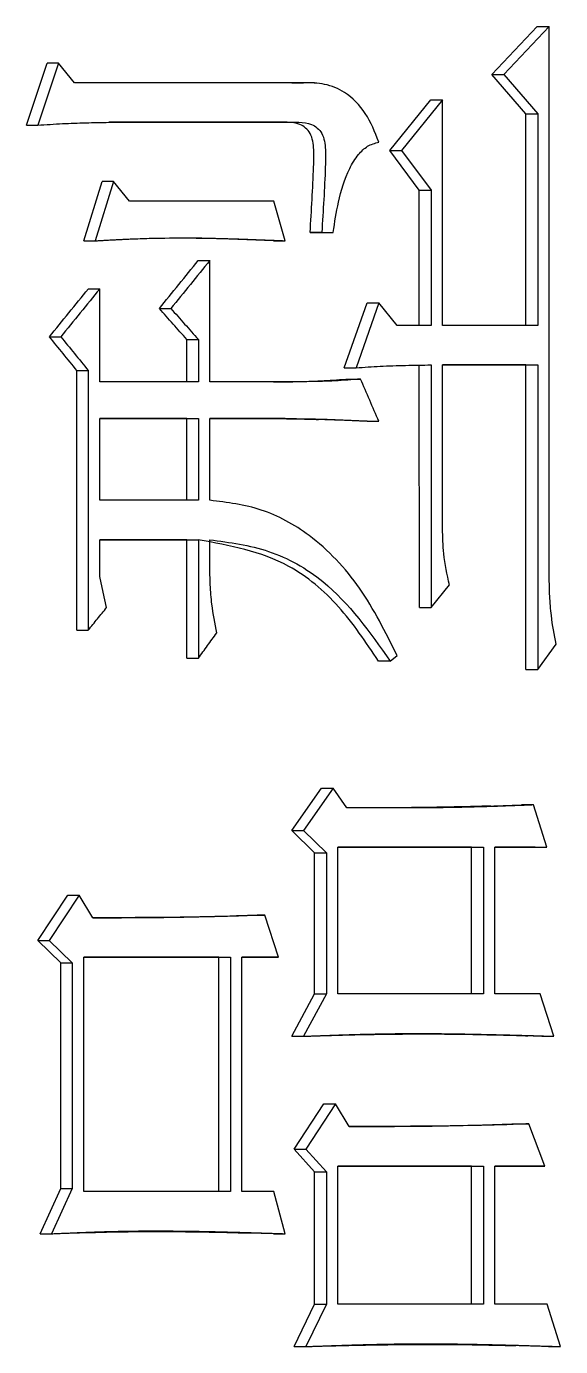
# Model space of a CAD drawing. Header units: millimetres. Extents: x 1953 to 4389, y 564 to 2287.
# Drawn here: x 2971.84 to 2973.89, y 824.11 to 829.17 of the extents above; entities that cross this region are included whole.
import ezdxf

# ---------------------------------------------------------------- set-up
doc = ezdxf.new("R2010")
doc.units = ezdxf.units.MM

msp = doc.modelspace()

# ---------------------------------------------------------------- linework, layer by layer
at = {"color": 7, "linetype": 'Continuous', "lineweight": 25}
for p, q in [((2973.6235, 828.9905), (2973.7972, 829.1744)), ((2973.8432, 829.1744), (2973.6692, 828.9905)), ((2973.7972, 829.1744), (2973.8432, 829.1744)), ((2973.8432, 827.065), (2973.8432, 829.1744)), ((2971.8382, 828.7958), (2971.9174, 829.0338)), ((2971.9609, 829.0338), (2971.8816, 828.7958)), ((2971.9609, 829.0338), (2971.9174, 829.0338)), ((2972.0226, 828.958), (2971.9609, 829.0338)), ((2973.6235, 828.9905), (2973.6692, 828.9905)), ((2973.7538, 828.8391), (2973.6235, 828.9905)), ((2973.6692, 828.9905), (2973.7997, 828.8391)), ((2972.9009, 828.9581), (2972.0226, 828.958)), ((2972.8562, 828.9581), (2972.9009, 828.9581)), ((2972.943, 828.9575), (2972.9085, 828.9575)), ((2973.2316, 828.6984), (2973.3885, 828.8932)), ((2973.434, 828.8932), (2973.2769, 828.6984)), ((2973.3885, 828.8932), (2973.434, 828.8932)), ((2973.434, 828.0278), (2973.434, 828.8932)), ((2973.7538, 828.8391), (2973.7997, 828.8391)), ((2973.7538, 828.0278), (2973.7538, 828.8391)), ((2973.7997, 828.8391), (2973.7997, 828.0278)), ((2971.8382, 828.7958), (2971.8816, 828.7958)), ((2972.8387, 828.8066), (2972.1546, 828.8066)), ((2972.1547, 828.8066), (2972.8834, 828.8066)), ((2972.8388, 828.8066), (2972.8835, 828.8066)), ((2973.2316, 828.6984), (2973.2769, 828.6984)), ((2973.3449, 828.547), (2973.2316, 828.6984)), ((2973.2769, 828.6984), (2973.3903, 828.547)), ((2972.0582, 828.3523), (2972.1285, 828.5794)), ((2972.1723, 828.5794), (2972.1019, 828.3523)), ((2972.1723, 828.5794), (2972.1285, 828.5794)), ((2972.2339, 828.5037), (2972.1723, 828.5794)), ((2973.3449, 828.547), (2973.3903, 828.547)), ((2973.3449, 828.0278), (2973.3449, 828.547)), ((2973.3903, 828.547), (2973.3903, 828.0278)), ((2972.8309, 828.3523), (2972.7871, 828.5037)), ((2972.971, 828.3847), (2972.9261, 828.3847)), ((2972.9698, 828.3847), (2973.0147, 828.3847)), ((2972.971, 828.3847), (2973.0147, 828.3847)), ((2972.0582, 828.3523), (2972.1019, 828.3523)), ((2972.7862, 828.3523), (2972.8309, 828.3523)), ((2972.4972, 828.2766), (2972.5415, 828.2766)), ((2972.5415, 827.8114), (2972.5415, 828.2766)), ((2972.0758, 828.1684), (2972.1195, 828.1684)), ((2972.1195, 827.8114), (2972.1195, 828.1684)), ((2972.3481, 828.0927), (2972.3922, 828.0927)), ((2973.0571, 827.8655), (2973.1444, 828.1143)), ((2973.1895, 828.1143), (2973.1022, 827.8655)), ((2973.1444, 828.1143), (2973.1895, 828.1143)), ((2973.2594, 828.0278), (2973.1895, 828.1143)), ((2973.3903, 828.0278), (2973.2594, 828.0278)), ((2973.7997, 828.0278), (2973.434, 828.0278)), ((2971.9262, 827.9845), (2971.9698, 827.9845)), ((2972.4534, 827.9737), (2972.4976, 827.9737)), ((2972.4534, 827.8114), (2972.4534, 827.9737)), ((2972.4976, 827.9737), (2972.4976, 827.8114)), ((2973.345, 826.946), (2973.3449, 827.8763)), ((2973.3903, 827.8763), (2973.3904, 826.946)), ((2973.434, 827.8763), (2973.7997, 827.8763)), ((2973.434, 827.2489), (2973.434, 827.8763)), ((2973.7538, 827.8763), (2973.434, 827.8763)), ((2973.7538, 827.8763), (2973.7997, 827.8763)), ((2973.7538, 826.7081), (2973.7538, 827.8763)), ((2973.7997, 827.8763), (2973.7998, 826.7081)), ((2972.0318, 827.8547), (2972.0755, 827.8547)), ((2972.0318, 826.8595), (2972.0318, 827.8547)), ((2972.0755, 827.8547), (2972.0755, 826.8595)), ((2973.0571, 827.8655), (2973.1022, 827.8655)), ((2973.0746, 827.8222), (2973.1196, 827.8222)), ((2972.4976, 827.8114), (2972.1195, 827.8114)), ((2972.8309, 827.8114), (2972.5415, 827.8114)), ((2972.7862, 827.8114), (2972.8309, 827.8114)), ((2972.1195, 827.3571), (2972.1195, 827.6708)), ((2972.1195, 827.6708), (2972.4976, 827.6708)), ((2972.4534, 827.6708), (2972.1195, 827.6708)), ((2972.4534, 827.6708), (2972.4976, 827.6708)), ((2972.4534, 827.3571), (2972.4534, 827.6708)), ((2972.4976, 827.6708), (2972.4976, 827.3571)), ((2972.5415, 827.6708), (2972.8309, 827.6708)), ((2972.5415, 827.3571), (2972.5415, 827.6708)), ((2972.7862, 827.6708), (2972.5415, 827.6708)), ((2972.8309, 827.6708), (2972.7862, 827.6708)), ((2972.8313, 827.6701), (2972.7862, 827.6708)), ((2973.1444, 827.66), (2973.1896, 827.66)), ((2972.4976, 827.3571), (2972.1195, 827.3571)), ((2972.1195, 827.2056), (2972.4976, 827.2056)), ((2972.1195, 827.065), (2972.1195, 827.2056)), ((2972.4534, 827.2056), (2972.1195, 827.2056)), ((2972.4534, 827.2056), (2972.4976, 827.2056)), ((2972.4534, 826.7513), (2972.4534, 827.2056)), ((2972.4976, 827.2056), (2972.4976, 826.7513)), ((2972.5415, 827.1083), (2972.5415, 827.2056)), ((2973.3904, 826.946), (2973.4601, 827.0326)), ((2973.345, 826.946), (2973.3904, 826.946)), ((2972.0318, 826.8595), (2972.0755, 826.8595)), ((2973.2332, 826.7405), (2973.2594, 826.7621)), ((2973.7998, 826.7081), (2973.8693, 826.8054)), ((2972.4534, 826.7513), (2972.4976, 826.7513)), ((2973.2332, 826.7405), (2973.188, 826.7405)), ((2973.7538, 826.7081), (2973.7998, 826.7081)), ((2972.8562, 826.0915), (2972.9698, 826.2537)), ((2973.0147, 826.2537), (2972.9009, 826.0915)), ((2972.9698, 826.2537), (2973.0147, 826.2537)), ((2973.0672, 826.178), (2973.0147, 826.2537)), ((2973.5945, 826.1837), (2973.7364, 826.1888)), ((2973.7824, 826.1888), (2973.7364, 826.1888)), ((2973.8345, 826.0266), (2973.7824, 826.1888)), ((2972.8562, 826.0915), (2972.9009, 826.0915)), ((2972.9436, 826.0049), (2972.8562, 826.0915)), ((2972.9009, 826.0915), (2972.9885, 826.0049)), ((2972.9436, 826.0049), (2972.9885, 826.0049)), ((2972.9436, 825.4641), (2972.9436, 826.0049)), ((2972.9885, 826.0049), (2972.9885, 825.4641)), ((2973.0322, 825.4641), (2973.0322, 826.0266)), ((2973.0322, 826.0266), (2973.5909, 826.0266)), ((2973.5452, 826.0266), (2973.0322, 826.0266)), ((2973.5452, 826.0266), (2973.5909, 826.0266)), ((2973.5452, 825.4641), (2973.5452, 826.0266)), ((2973.5909, 826.0266), (2973.5909, 825.4641)), ((2973.6344, 825.4641), (2973.6344, 826.0266)), ((2973.6344, 826.0266), (2973.8345, 826.0266)), ((2973.7886, 826.0266), (2973.6344, 826.0266)), ((2973.7886, 826.0266), (2973.8345, 826.0266)), ((2971.8822, 825.6696), (2971.9966, 825.8427)), ((2972.0403, 825.8427), (2971.9257, 825.6696)), ((2971.9966, 825.8427), (2972.0403, 825.8427)), ((2972.0931, 825.7561), (2972.0403, 825.8427)), ((2972.7075, 825.7669), (2972.752, 825.7669)), ((2972.8046, 825.6047), (2972.752, 825.7669)), ((2971.8822, 825.6696), (2971.9257, 825.6696)), ((2971.9702, 825.583), (2971.8822, 825.6696)), ((2971.9257, 825.6696), (2972.0138, 825.583)), ((2972.0579, 824.7068), (2972.0579, 825.6047)), ((2972.5761, 825.6047), (2972.6205, 825.6047)), ((2972.5761, 824.7068), (2972.5761, 825.6047)), ((2972.6205, 825.6047), (2972.6205, 824.7068)), ((2972.6643, 825.6047), (2972.8046, 825.6047)), ((2972.6644, 824.7068), (2972.6643, 825.6047)), ((2972.76, 825.6047), (2972.6643, 825.6047)), ((2972.8046, 825.6047), (2972.76, 825.6047)), ((2971.9702, 825.583), (2972.0138, 825.583)), ((2971.9702, 824.7177), (2971.9702, 825.583)), ((2972.0138, 825.583), (2972.0138, 824.7177)), ((2972.8562, 825.3018), (2972.9436, 825.4641)), ((2972.9885, 825.4641), (2972.9009, 825.3018)), ((2972.9436, 825.4641), (2972.9885, 825.4641)), ((2973.5909, 825.4641), (2973.0322, 825.4641)), ((2973.8085, 825.4641), (2973.6344, 825.4641)), ((2973.8606, 825.3018), (2973.8085, 825.4641)), ((2972.8562, 825.3018), (2972.9009, 825.3018)), ((2973.8146, 825.3018), (2973.8606, 825.3018)), ((2972.8649, 824.8691), (2972.9785, 825.0422)), ((2973.0235, 825.0422), (2972.9097, 824.8691)), ((2972.9785, 825.0422), (2973.0235, 825.0422)), ((2973.0759, 824.9556), (2973.0235, 825.0422)), ((2973.7191, 824.9665), (2973.765, 824.9665)), ((2973.8259, 824.8042), (2973.765, 824.9665)), ((2972.8649, 824.8691), (2972.9097, 824.8691)), ((2972.9436, 824.7826), (2972.8649, 824.8691)), ((2972.9097, 824.8691), (2972.9885, 824.7826)), ((2973.0322, 824.2742), (2973.0322, 824.8042)), ((2973.0322, 824.8042), (2973.5909, 824.8042)), ((2973.5452, 824.8042), (2973.0322, 824.8042)), ((2973.5452, 824.8042), (2973.5909, 824.8042)), ((2973.5452, 824.2742), (2973.5452, 824.8042)), ((2973.5909, 824.8042), (2973.5909, 824.2742)), ((2973.6344, 824.8042), (2973.8259, 824.8042)), ((2973.6344, 824.2742), (2973.6344, 824.8042)), ((2973.7799, 824.8042), (2973.6344, 824.8042)), ((2973.8259, 824.8042), (2973.7799, 824.8042)), ((2972.9436, 824.7826), (2972.9885, 824.7826)), ((2972.9436, 824.2742), (2972.9436, 824.7826)), ((2972.9885, 824.7826), (2972.9885, 824.2742)), ((2971.891, 824.5446), (2971.9702, 824.7177)), ((2972.0138, 824.7177), (2971.9345, 824.5446)), ((2971.9702, 824.7177), (2972.0138, 824.7177)), ((2972.7871, 824.7068), (2972.6644, 824.7068)), ((2972.8309, 824.5446), (2972.7871, 824.7068)), ((2971.891, 824.5446), (2971.9345, 824.5446)), ((2972.7862, 824.5446), (2972.6905, 824.5474)), ((2972.7862, 824.5446), (2972.8309, 824.5446)), ((2972.8649, 824.1119), (2972.9436, 824.2742)), ((2972.9885, 824.2742), (2972.9097, 824.1119)), ((2972.9436, 824.2742), (2972.9885, 824.2742)), ((2973.5909, 824.2742), (2973.0322, 824.2742)), ((2973.8346, 824.2742), (2973.6344, 824.2742)), ((2973.8867, 824.1119), (2973.8346, 824.2742)), ((2972.8649, 824.1119), (2972.9097, 824.1119)), ((2973.8407, 824.1119), (2973.7105, 824.1155)), ((2973.8407, 824.1119), (2973.8867, 824.1119))]:
    msp.add_line(p, q, dxfattribs=at)
at = {"color": 7, "linetype": 'Continuous', "lineweight": 25, "flags": 128}
msp.add_lwpolyline([(2972.1459, 826.946), (2972.1327, 827.0055), (2972.1195, 827.065)], dxfattribs=at)
at = {"color": 7, "linetype": 'Continuous', "lineweight": 25}
for points, knots in [([(2973.1895, 828.7309), (2973.1746, 828.7691), (2973.1451, 828.844), (2973.0688, 828.9219), (2972.9826, 828.9574), (2972.9281, 828.9578), (2972.9009, 828.9581)], [0, 0, 0, 0, 0.291536, 0.572529, 0.787239, 1, 1, 1, 1]), ([(2971.8816, 828.7958), (2971.9134, 828.7979), (2971.9748, 828.8019), (2972.0659, 828.8051), (2972.1251, 828.8061), (2972.1547, 828.8066)], [0, 0, 0, 0, 0.349386, 0.674644, 1, 1, 1, 1]), ([(2972.9261, 828.3847), (2972.9314, 828.4688), (2972.938, 828.5747), (2972.9417, 828.7006), (2972.9337, 828.7653), (2972.8883, 828.804), (2972.8551, 828.8058), (2972.8387, 828.8066)], [0, 0, 0, 0, 0.512318, 0.645335, 0.776202, 0.889398, 1, 1, 1, 1]), ([(2972.8834, 828.8066), (2972.8998, 828.8058), (2972.933, 828.8041), (2972.9785, 828.7654), (2972.9865, 828.7006), (2972.9829, 828.5747), (2972.9762, 828.4688), (2972.971, 828.3847)], [0, 0, 0, 0, 0.110716, 0.223974, 0.35482, 0.487804, 1, 1, 1, 1]), ([(2973.0147, 828.3847), (2973.0207, 828.4234), (2973.0336, 828.5071), (2973.0644, 828.6102), (2973.1069, 828.6804), (2973.1452, 828.7183), (2973.1747, 828.7267), (2973.1895, 828.7309)], [0, 0, 0, 0, 0.279047, 0.604417, 0.761098, 0.879545, 1, 1, 1, 1]), ([(2972.7871, 828.5037), (2972.7047, 828.5037), (2972.5206, 828.5037), (2972.336, 828.5037), (2972.2339, 828.5037)], [0, 0, 0, 0, 0.4472261, 1, 1, 1, 1]), ([(2972.9261, 828.3847), (2972.9343, 828.3847), (2972.9488, 828.3847), (2972.9634, 828.3847), (2972.9698, 828.3847)], [0, 0, 0, 0, 0.56, 1, 1, 1, 1]), ([(2972.1019, 828.3523), (2972.1077, 828.3526), (2972.1191, 828.3532), (2972.1364, 828.3542), (2972.1536, 828.3552), (2972.1709, 828.3561), (2972.1881, 828.357), (2972.2054, 828.3578), (2972.2197, 828.3585), (2972.2341, 828.3592), (2972.2485, 828.3598), (2972.2829, 828.3611), (2972.3577, 828.3633), (2972.4496, 828.3636), (2972.5299, 828.3624), (2972.5701, 828.3615), (2972.593, 828.361), (2972.616, 828.3604), (2972.6446, 828.3595), (2972.6733, 828.3585), (2972.6962, 828.3576), (2972.7134, 828.3569), (2972.7306, 828.3563), (2972.7449, 828.3557), (2972.7563, 828.3553), (2972.7649, 828.355), (2972.7735, 828.3547), (2972.7821, 828.3543), (2972.7907, 828.354), (2972.7993, 828.3536), (2972.8079, 828.3533), (2972.815, 828.353), (2972.8227, 828.3527), (2972.8275, 828.3524), (2972.8309, 828.3523)], [0, 0, 0, 0, 0.023618, 0.047236, 0.070855, 0.094473, 0.118091, 0.141709, 0.165327, 0.177136, 0.200755, 0.224373, 0.318848, 0.507812, 0.602286, 0.649522, 0.67314, 0.696758, 0.743995, 0.791231, 0.81485, 0.838468, 0.862086, 0.885704, 0.897513, 0.909322, 0.921131, 0.932941, 0.94475, 0.956559, 0.968368, 0.980177, 0.986081, 1, 1, 1, 1]), ([(2972.7862, 828.3523), (2972.7404, 828.3541), (2972.6488, 828.3578), (2972.5292, 828.3618), (2972.4555, 828.3626), (2972.4276, 828.3629)], [0, 0, 0, 0, 0.38362, 0.767243, 1, 1, 1, 1]), ([(2972.3481, 828.0927), (2972.3729, 828.1233), (2972.4227, 828.1846), (2972.4724, 828.2459), (2972.4972, 828.2766)], [0, 0, 0, 0, 0.499998, 1, 1, 1, 1]), ([(2972.5415, 828.2766), (2972.5166, 828.2459), (2972.4669, 828.1846), (2972.4171, 828.1233), (2972.3922, 828.0927)], [0, 0, 0, 0, 0.5, 1, 1, 1, 1]), ([(2971.9262, 827.9845), (2971.9511, 828.0151), (2972.001, 828.0764), (2972.0508, 828.1377), (2972.0758, 828.1684)], [0, 0, 0, 0, 0.499999, 1, 1, 1, 1]), ([(2972.1195, 828.1684), (2972.0946, 828.1377), (2972.0447, 828.0764), (2971.9947, 828.0151), (2971.9698, 827.9845)], [0, 0, 0, 0, 0.5, 1, 1, 1, 1]), ([(2972.4534, 827.9737), (2972.4358, 827.9935), (2972.4007, 828.0332), (2972.3656, 828.0728), (2972.3481, 828.0927)], [0, 0, 0, 0, 0.5, 1, 1, 1, 1]), ([(2972.3922, 828.0927), (2972.4098, 828.0728), (2972.4449, 828.0332), (2972.48, 827.9935), (2972.4976, 827.9737)], [0, 0, 0, 0, 0.499996, 1, 1, 1, 1]), ([(2972.0318, 827.8547), (2972.0142, 827.8763), (2971.979, 827.9196), (2971.9438, 827.9628), (2971.9262, 827.9845)], [0, 0, 0, 0, 0.5, 1, 1, 1, 1]), ([(2971.9698, 827.9845), (2971.9874, 827.9629), (2972.0226, 827.9196), (2972.0579, 827.8763), (2972.0755, 827.8547)], [0, 0, 0, 0, 0.499996, 1, 1, 1, 1]), ([(2973.1022, 827.8655), (2973.1329, 827.8675), (2973.1963, 827.8717), (2973.2924, 827.8749), (2973.3577, 827.8758), (2973.3903, 827.8763)], [0, 0, 0, 0, 0.3204463, 0.660167, 1, 1, 1, 1]), ([(2972.7862, 827.8114), (2972.8191, 827.8116), (2972.8838, 827.8118), (2972.9799, 827.816), (2973.043, 827.8201), (2973.0746, 827.8222)], [0, 0, 0, 0, 0.342239, 0.67104, 1, 1, 1, 1]), ([(2973.1196, 827.8222), (2973.0868, 827.8196), (2973.0224, 827.8144), (2972.9261, 827.8119), (2972.8626, 827.8116), (2972.8309, 827.8114)], [0, 0, 0, 0, 0.341779, 0.670798, 1, 1, 1, 1]), ([(2973.1896, 827.66), (2973.1779, 827.687), (2973.1546, 827.7411), (2973.1313, 827.7952), (2973.1196, 827.8222)], [0, 0, 0, 0, 0.4999993, 1, 1, 1, 1]), ([(2972.8296, 827.6703), (2972.8384, 827.6701), (2972.8578, 827.6698), (2972.903, 827.669), (2972.9347, 827.668), (2972.958, 827.6673)], [0, 0, 0, 0, 0.180074, 0.397437, 1, 1, 1, 1]), ([(2972.8309, 827.6708), (2972.8694, 827.6704), (2972.9485, 827.6695), (2973.068, 827.6649), (2973.149, 827.6616), (2973.1896, 827.66)], [0, 0, 0, 0, 0.321579, 0.660777, 1, 1, 1, 1]), ([(2973.1444, 827.66), (2973.106, 827.6616), (2973.0427, 827.6643), (2972.9793, 827.6664), (2972.9543, 827.6673)], [0, 0, 0, 0, 0.606289, 1, 1, 1, 1]), ([(2973.2594, 826.7621), (2973.2153, 826.8512), (2973.1282, 827.0269), (2972.9461, 827.2199), (2972.7429, 827.3323), (2972.6083, 827.3488), (2972.5415, 827.3571)], [0, 0, 0, 0, 0.289657, 0.571456, 0.787204, 1, 1, 1, 1]), ([(2973.4601, 827.0326), (2973.4515, 827.0723), (2973.4359, 827.1435), (2973.4346, 827.2166), (2973.434, 827.2489)], [0, 0, 0, 0, 0.558835, 1, 1, 1, 1]), ([(2973.188, 826.7405), (2973.14, 826.8129), (2973.0453, 826.9557), (2972.8165, 827.1479), (2972.6174, 827.1839), (2972.4972, 827.2056)], [0, 0, 0, 0, 0.28908, 0.570701, 1, 1, 1, 1]), ([(2972.5415, 827.2056), (2972.6177, 827.1956), (2972.7714, 827.1754), (2973.0277, 827.0317), (2973.1547, 826.8517), (2973.2332, 826.7405)], [0, 0, 0, 0, 0.273464, 0.551009, 1, 1, 1, 1]), ([(2972.5678, 826.8487), (2972.561, 826.8851), (2972.5496, 826.946), (2972.5426, 827.0331), (2972.5419, 827.0832), (2972.5415, 827.1083)], [0, 0, 0, 0, 0.426096, 0.71242, 1, 1, 1, 1]), ([(2973.8693, 826.8054), (2973.8625, 826.8418), (2973.8512, 826.9028), (2973.8443, 826.9898), (2973.8436, 827.0399), (2973.8432, 827.065)], [0, 0, 0, 0, 0.426056, 0.7124, 1, 1, 1, 1]), ([(2972.0755, 826.8595), (2972.0872, 826.8739), (2972.1107, 826.9028), (2972.1342, 826.9316), (2972.1459, 826.946)], [0, 0, 0, 0, 0.4999989, 1, 1, 1, 1]), ([(2972.4976, 826.7513), (2972.5093, 826.7675), (2972.5327, 826.8), (2972.5561, 826.8324), (2972.5678, 826.8487)], [0, 0, 0, 0, 0.499998, 1, 1, 1, 1]), ([(2973.7824, 826.1888), (2973.7784, 826.1887), (2973.7665, 826.1882), (2973.7506, 826.1876), (2973.7347, 826.1869), (2973.7188, 826.1863), (2973.699, 826.1856), (2973.6752, 826.1847), (2973.6513, 826.1838), (2973.6314, 826.1831), (2973.6036, 826.1822), (2973.5519, 826.1806), (2973.4962, 826.1794), (2973.4524, 826.1787), (2973.4325, 826.1784), (2973.4126, 826.1782), (2973.3887, 826.178), (2973.3648, 826.1778), (2973.3409, 826.1776), (2973.317, 826.1775), (2973.2931, 826.1775), (2973.2732, 826.1774), (2973.2532, 826.1774), (2973.2333, 826.1774), (2973.2134, 826.1775), (2973.1974, 826.1775), (2973.1854, 826.1775), (2973.1735, 826.1776), (2973.1615, 826.1776), (2973.1495, 826.1776), (2973.1376, 826.1777), (2973.1256, 826.1777), (2973.1136, 826.1778), (2973.1036, 826.1778), (2973.0957, 826.1779), (2973.0907, 826.1779), (2973.0857, 826.1779), (2973.0807, 826.1779), (2973.0742, 826.178), (2973.0697, 826.178), (2973.0672, 826.178)], [0, 0, 0, 0, 0.016701, 0.050103, 0.066804, 0.083505, 0.116907, 0.150309, 0.183711, 0.217114, 0.233815, 0.300619, 0.434229, 0.467631, 0.484332, 0.517734, 0.551136, 0.584538, 0.617941, 0.651343, 0.684745, 0.718147, 0.734848, 0.76825, 0.801652, 0.818353, 0.835054, 0.851755, 0.868456, 0.885157, 0.901858, 0.918559, 0.93526, 0.951962, 0.960312, 0.968663, 0.972838, 0.981188, 0.989539, 1, 1, 1, 1]), ([(2973.6192, 826.1846), (2973.6193, 826.1846), (2973.6194, 826.1847), (2973.6171, 826.1846), (2973.5479, 826.1828), (2973.4004, 826.179), (2973.2484, 826.1781), (2973.166, 826.178), (2973.1243, 826.1779), (2973.1089, 826.1779), (2973.0997, 826.1779), (2973.0976, 826.1779), (2973.0966, 826.1779)], [0, 0, 0, 0, 0.000675, 0.007002, 0.025332, 0.463155, 0.687527, 0.851445, 0.893875, 0.93051, 0.9646, 1, 1, 1, 1]), ([(2972.093, 825.7563), (2972.1296, 825.7564), (2972.1918, 825.7566), (2972.2602, 825.757), (2972.2953, 825.7573), (2972.3081, 825.7574), (2972.3209, 825.7575), (2972.3336, 825.7576), (2972.356, 825.7578), (2972.4229, 825.7587), (2972.5434, 825.7607), (2972.6509, 825.7648), (2972.7075, 825.7669)], [0, 0, 0, 0, 0.178238, 0.302779, 0.333914, 0.349482, 0.36505, 0.396185, 0.411753, 0.474024, 0.723108, 1, 1, 1, 1]), ([(2972.752, 825.7669), (2972.7266, 825.7658), (2972.6948, 825.7645), (2972.6566, 825.7631), (2972.6375, 825.7625), (2972.5993, 825.7614), (2972.5165, 825.7597), (2972.4272, 825.758), (2972.357, 825.7574), (2972.3347, 825.7573), (2972.3219, 825.7572), (2972.3123, 825.7571), (2972.3028, 825.757), (2972.2932, 825.757), (2972.2836, 825.7569), (2972.274, 825.7568), (2972.2645, 825.7568), (2972.2549, 825.7567), (2972.2453, 825.7567), (2972.2357, 825.7566), (2972.2229, 825.7566), (2972.2102, 825.7565), (2972.1974, 825.7565), (2972.1878, 825.7564), (2972.1798, 825.7564), (2972.1734, 825.7564), (2972.1686, 825.7564), (2972.1638, 825.7563), (2972.159, 825.7563), (2972.1527, 825.7563), (2972.1463, 825.7563), (2972.1399, 825.7563), (2972.1351, 825.7562), (2972.1303, 825.7562), (2972.1255, 825.7562), (2972.1207, 825.7562), (2972.1159, 825.7562), (2972.1111, 825.7562), (2972.1063, 825.7562), (2972.1003, 825.7561), (2972.0959, 825.7561), (2972.0931, 825.7561)], [0, 0, 0, 0, 0.1161503, 0.1451879, 0.1742255, 0.2032631, 0.3194139, 0.5517156, 0.6097907, 0.6388283, 0.653347, 0.6678658, 0.6823846, 0.6969034, 0.7114221, 0.7259409, 0.7404597, 0.7549785, 0.7694972, 0.784016, 0.7985348, 0.8275724, 0.8420911, 0.8566099, 0.8711287, 0.8783881, 0.8856475, 0.8929069, 0.9001662, 0.9074256, 0.9219444, 0.9292038, 0.9364632, 0.9437226, 0.950982, 0.9582413, 0.9655007, 0.9727601, 0.9800195, 0.9872789, 1, 1, 1, 1]), ([(2972.0579, 825.6047), (2972.1518, 825.6047), (2972.3396, 825.6047), (2972.5269, 825.6047), (2972.6205, 825.6047)], [0, 0, 0, 0, 0.4999959, 1, 1, 1, 1]), ([(2972.5761, 825.6047), (2972.4826, 825.6047), (2972.3101, 825.6047), (2972.1371, 825.6047), (2972.0579, 825.6047)], [0, 0, 0, 0, 0.542086, 1, 1, 1, 1]), ([(2972.9009, 825.3018), (2972.9056, 825.302), (2972.9127, 825.3023), (2972.9221, 825.3026), (2972.9291, 825.3029), (2972.9361, 825.3031), (2972.9432, 825.3034), (2972.9502, 825.3037), (2972.9573, 825.3039), (2972.9643, 825.3042), (2972.9713, 825.3045), (2972.9784, 825.3047), (2972.9854, 825.305), (2972.9924, 825.3052), (2972.9995, 825.3055), (2973.0065, 825.3057), (2973.0159, 825.3061), (2973.0253, 825.3064), (2973.0346, 825.3067), (2973.0417, 825.307), (2973.0487, 825.3072), (2973.0557, 825.3074), (2973.0628, 825.3077), (2973.0698, 825.3079), (2973.0768, 825.3081), (2973.0839, 825.3083), (2973.0909, 825.3085), (2973.0979, 825.3088), (2973.105, 825.309), (2973.1143, 825.3092), (2973.1237, 825.3095), (2973.1331, 825.3097), (2973.1471, 825.3101), (2973.1776, 825.3108), (2973.2151, 825.3115), (2973.2479, 825.3119), (2973.2643, 825.312), (2973.2736, 825.3121), (2973.2807, 825.3122), (2973.2877, 825.3122), (2973.2947, 825.3123), (2973.3017, 825.3123), (2973.3088, 825.3123), (2973.3158, 825.3123), (2973.3251, 825.3123), (2973.3345, 825.3124), (2973.3439, 825.3123), (2973.3509, 825.3123), (2973.3579, 825.3123), (2973.3649, 825.3123), (2973.3719, 825.3123), (2973.379, 825.3122), (2973.386, 825.3122), (2973.393, 825.3122), (2973.4, 825.3121), (2973.407, 825.3121), (2973.4141, 825.312), (2973.4211, 825.312), (2973.4281, 825.3119), (2973.4351, 825.3118), (2973.4445, 825.3117), (2973.4538, 825.3116), (2973.4632, 825.3115), (2973.4702, 825.3114), (2973.4772, 825.3113), (2973.4842, 825.3112), (2973.4912, 825.3111), (2973.5052, 825.3109), (2973.5356, 825.3104), (2973.573, 825.3096), (2973.6057, 825.3089), (2973.622, 825.3085), (2973.6314, 825.3083), (2973.6384, 825.3081), (2973.6454, 825.3079), (2973.6524, 825.3078), (2973.6594, 825.3076), (2973.6664, 825.3074), (2973.6757, 825.3072), (2973.6851, 825.3069), (2973.6944, 825.3067), (2973.7014, 825.3065), (2973.7084, 825.3063), (2973.7154, 825.3061), (2973.7224, 825.3059), (2973.7294, 825.3057), (2973.7364, 825.3055), (2973.7434, 825.3053), (2973.7504, 825.3051), (2973.7574, 825.3049), (2973.7644, 825.3047), (2973.7737, 825.3044), (2973.783, 825.3041), (2973.7924, 825.3039), (2973.7994, 825.3037), (2973.8064, 825.3034), (2973.8134, 825.3032), (2973.8204, 825.303), (2973.8273, 825.3028), (2973.8343, 825.3026), (2973.8413, 825.3024), (2973.8501, 825.3021), (2973.8565, 825.3019), (2973.8606, 825.3018)], [0, 0, 0, 0, 0.014624, 0.021936, 0.029248, 0.036561, 0.043873, 0.051185, 0.058497, 0.065809, 0.073121, 0.080433, 0.087745, 0.095057, 0.102369, 0.109682, 0.116994, 0.131618, 0.13893, 0.146242, 0.153554, 0.160866, 0.168178, 0.17549, 0.182803, 0.190115, 0.197427, 0.204739, 0.212051, 0.219363, 0.233987, 0.241299, 0.248611, 0.27786, 0.336357, 0.365605, 0.38023, 0.387542, 0.394854, 0.402166, 0.409478, 0.41679, 0.424102, 0.431414, 0.438727, 0.453351, 0.460663, 0.467975, 0.475287, 0.482599, 0.489911, 0.497223, 0.504535, 0.511848, 0.51916, 0.526472, 0.533784, 0.541096, 0.548408, 0.55572, 0.563032, 0.577656, 0.584969, 0.592281, 0.599593, 0.606905, 0.614217, 0.621529, 0.650778, 0.709274, 0.738523, 0.753147, 0.760459, 0.767771, 0.775083, 0.782395, 0.789708, 0.79702, 0.804332, 0.818956, 0.826268, 0.83358, 0.840892, 0.848204, 0.855516, 0.862829, 0.870141, 0.877453, 0.884765, 0.892077, 0.899389, 0.906701, 0.921325, 0.928638, 0.93595, 0.943262, 0.950574, 0.957886, 0.965198, 0.97251, 0.979822, 0.987134, 1, 1, 1, 1]), ([(2972.9546, 825.3038), (2972.9557, 825.3039), (2972.9575, 825.3039), (2973.0097, 825.3056), (2973.1581, 825.3094), (2973.3597, 825.3116), (2973.5409, 825.3095), (2973.6653, 825.3066), (2973.721, 825.3051), (2973.7476, 825.3043), (2973.756, 825.304), (2973.7589, 825.3039), (2973.7608, 825.3039)], [0, 0, 0, 0, 0.026122, 0.044146, 0.255979, 0.501618, 0.750557, 0.872355, 0.935088, 0.962148, 0.974945, 1, 1, 1, 1]), ([(2973.8146, 825.3018), (2973.8053, 825.3022), (2973.7913, 825.3027), (2973.7733, 825.3034), (2973.7646, 825.3037), (2973.7605, 825.3039)], [0, 0, 0, 0, 0.5171549, 0.7757323, 1, 1, 1, 1]), ([(2973.765, 824.9665), (2973.7328, 824.965), (2973.6845, 824.9628), (2973.6282, 824.9612), (2973.6, 824.9607), (2973.5718, 824.9601), (2973.4872, 824.9583), (2973.4025, 824.9572), (2973.3298, 824.9567), (2973.3177, 824.9566), (2973.3056, 824.9565), (2973.2935, 824.9565), (2973.2834, 824.9564), (2973.2733, 824.9563), (2973.2632, 824.9563), (2973.2511, 824.9562), (2973.239, 824.9562), (2973.2289, 824.9561), (2973.2188, 824.9561), (2973.2087, 824.956), (2973.1965, 824.956), (2973.1864, 824.956), (2973.1763, 824.9559), (2973.1662, 824.9559), (2973.1561, 824.9559), (2973.148, 824.9558), (2973.142, 824.9558), (2973.1359, 824.9558), (2973.1309, 824.9558), (2973.1258, 824.9558), (2973.1207, 824.9558), (2973.1147, 824.9557), (2973.1096, 824.9557), (2973.1046, 824.9557), (2973.0995, 824.9557), (2973.0935, 824.9557), (2973.0884, 824.9557), (2973.0826, 824.9557), (2973.0787, 824.9557), (2973.0759, 824.9556)], [0, 0, 0, 0, 0.1404896, 0.2107353, 0.2458577, 0.2634189, 0.3336637, 0.6146474, 0.6322086, 0.6497698, 0.667331, 0.6848922, 0.7024533, 0.7112339, 0.7287951, 0.7463563, 0.7639175, 0.7814787, 0.7902593, 0.8078205, 0.8253817, 0.8429429, 0.8517235, 0.8692847, 0.8868458, 0.8956264, 0.904407, 0.9131876, 0.9219682, 0.9263585, 0.9351391, 0.9439197, 0.9527003, 0.9570906, 0.9658712, 0.9746518, 0.9834324, 0.9878227, 1, 1, 1, 1]), ([(2973.0759, 824.9558), (2973.1256, 824.9559), (2973.2399, 824.9563), (2973.4545, 824.9576), (2973.619, 824.9631), (2973.7191, 824.9665)], [0, 0, 0, 0, 0.23129, 0.53224, 1, 1, 1, 1]), ([(2972.6205, 824.7068), (2972.5269, 824.7068), (2972.3396, 824.7068), (2972.1518, 824.7068), (2972.0579, 824.7068)], [0, 0, 0, 0, 0.4999959, 1, 1, 1, 1]), ([(2971.9345, 824.5446), (2971.9409, 824.5449), (2971.9536, 824.5454), (2971.9695, 824.5461), (2971.9853, 824.5468), (2971.998, 824.5473), (2972.0139, 824.548), (2972.0266, 824.5485), (2972.0425, 824.5492), (2972.0552, 824.5497), (2972.071, 824.5503), (2972.0837, 824.5507), (2972.0996, 824.5513), (2972.1123, 824.5517), (2972.1282, 824.5523), (2972.1409, 824.5527), (2972.1567, 824.5531), (2972.1694, 824.5534), (2972.1853, 824.5538), (2972.198, 824.5541), (2972.2107, 824.5544), (2972.2233, 824.5546), (2972.236, 824.5548), (2972.2519, 824.555), (2972.2646, 824.5552), (2972.2804, 824.5553), (2972.2931, 824.5554), (2972.309, 824.5555), (2972.3216, 824.5555), (2972.3375, 824.5555), (2972.3502, 824.5555), (2972.366, 824.5555), (2972.4009, 824.5553), (2972.4452, 824.5548), (2972.4895, 824.5541), (2972.5149, 824.5537), (2972.5307, 824.5533), (2972.5465, 824.553), (2972.5592, 824.5527), (2972.575, 824.5523), (2972.5876, 824.552), (2972.6035, 824.5516), (2972.6161, 824.5513), (2972.6319, 824.5508), (2972.6446, 824.5505), (2972.6604, 824.55), (2972.673, 824.5497), (2972.6888, 824.5492), (2972.7015, 824.5488), (2972.7141, 824.5484), (2972.7267, 824.548), (2972.7394, 824.5476), (2972.7552, 824.5471), (2972.7678, 824.5467), (2972.7836, 824.5462), (2972.7962, 824.5457), (2972.8131, 824.5452), (2972.8236, 824.5448), (2972.8309, 824.5446)], [0, 0, 0, 0, 0.021203, 0.042406, 0.053008, 0.074211, 0.084813, 0.106016, 0.116618, 0.137821, 0.148423, 0.169626, 0.180228, 0.201431, 0.212032, 0.233236, 0.243837, 0.265041, 0.275642, 0.296845, 0.307447, 0.318049, 0.339252, 0.349854, 0.371057, 0.381658, 0.402862, 0.413463, 0.434667, 0.445268, 0.466472, 0.477073, 0.498276, 0.58309, 0.625497, 0.6467, 0.667903, 0.678505, 0.699708, 0.71031, 0.731513, 0.742114, 0.763318, 0.773919, 0.795123, 0.805724, 0.826927, 0.837529, 0.858732, 0.869334, 0.879936, 0.901139, 0.91174, 0.932944, 0.943545, 0.964749, 0.97535, 1, 1, 1, 1]), ([(2971.9815, 824.5466), (2971.9815, 824.5466), (2971.9811, 824.5465), (2971.9824, 824.5466), (2971.9869, 824.5467), (2972.1011, 824.5504), (2972.3552, 824.556), (2972.5768, 824.5505), (2972.6953, 824.5476)], [0, 0, 0, 0, 0.000307, 0.006653, 0.012934, 0.04093, 0.486725, 1, 1, 1, 1]), ([(2972.9097, 824.1119), (2972.9161, 824.1121), (2972.9256, 824.1125), (2972.9383, 824.1129), (2972.9479, 824.1133), (2972.9574, 824.1136), (2972.967, 824.114), (2972.9765, 824.1143), (2972.986, 824.1147), (2972.9956, 824.115), (2973.0051, 824.1153), (2973.0146, 824.1157), (2973.0242, 824.116), (2973.0369, 824.1164), (2973.0496, 824.1169), (2973.0623, 824.1173), (2973.0718, 824.1176), (2973.0814, 824.1179), (2973.0941, 824.1183), (2973.11, 824.1188), (2973.129, 824.1193), (2973.1481, 824.1198), (2973.1671, 824.1203), (2973.1862, 824.1207), (2973.2052, 824.1212), (2973.2243, 824.1215), (2973.2433, 824.1218), (2973.2624, 824.1221), (2973.2814, 824.1223), (2973.3005, 824.1225), (2973.3259, 824.1227), (2973.3512, 824.1228), (2973.3766, 824.1228), (2973.4147, 824.1227), (2973.4717, 824.1223), (2973.5288, 824.1214), (2973.5731, 824.1206), (2973.6048, 824.1199), (2973.6364, 824.1191), (2973.6617, 824.1185), (2973.6807, 824.118), (2973.6965, 824.1176), (2973.7092, 824.1173), (2973.7187, 824.117), (2973.7281, 824.1167), (2973.7376, 824.1165), (2973.7471, 824.1162), (2973.7566, 824.1159), (2973.7661, 824.1156), (2973.7787, 824.1152), (2973.7914, 824.1149), (2973.804, 824.1145), (2973.8119, 824.1142), (2973.8182, 824.114), (2973.823, 824.1139), (2973.8277, 824.1137), (2973.8324, 824.1136), (2973.8372, 824.1135), (2973.8435, 824.1133), (2973.8498, 824.1131), (2973.8561, 824.1129), (2973.8609, 824.1127), (2973.8656, 824.1126), (2973.8704, 824.1124), (2973.8751, 824.1123), (2973.8805, 824.1121), (2973.8844, 824.112), (2973.8867, 824.1119)], [0, 0, 0, 0, 0.019469, 0.029204, 0.038938, 0.048673, 0.058408, 0.068142, 0.077877, 0.087611, 0.097346, 0.107081, 0.116815, 0.12655, 0.146019, 0.155754, 0.165488, 0.175223, 0.184958, 0.204427, 0.223896, 0.243365, 0.262835, 0.282304, 0.301773, 0.321242, 0.340712, 0.360181, 0.37965, 0.399119, 0.418589, 0.457527, 0.476996, 0.496466, 0.574343, 0.65222, 0.67169, 0.710628, 0.749567, 0.769036, 0.788505, 0.807974, 0.817709, 0.827444, 0.837178, 0.846913, 0.856647, 0.866382, 0.876117, 0.885851, 0.90532, 0.915055, 0.92479, 0.929657, 0.934524, 0.939392, 0.944259, 0.949126, 0.953994, 0.963728, 0.968595, 0.973463, 0.97833, 0.983197, 0.988065, 0.992932, 1, 1, 1, 1]), ([(2973, 824.1148), (2973, 824.1148), (2973, 824.1148), (2973.0007, 824.1148), (2973.0107, 824.115), (2973.1305, 824.1178), (2973.3886, 824.123), (2973.6043, 824.1182), (2973.7151, 824.1157)], [0, 0, 0, 0, 0.000769, 0.002148, 0.006887, 0.052383, 0.512854, 1, 1, 1, 1])]:
    msp.add_open_spline(points, degree=3, knots=knots, dxfattribs=at)

doc.saveas('drawing.dxf')
